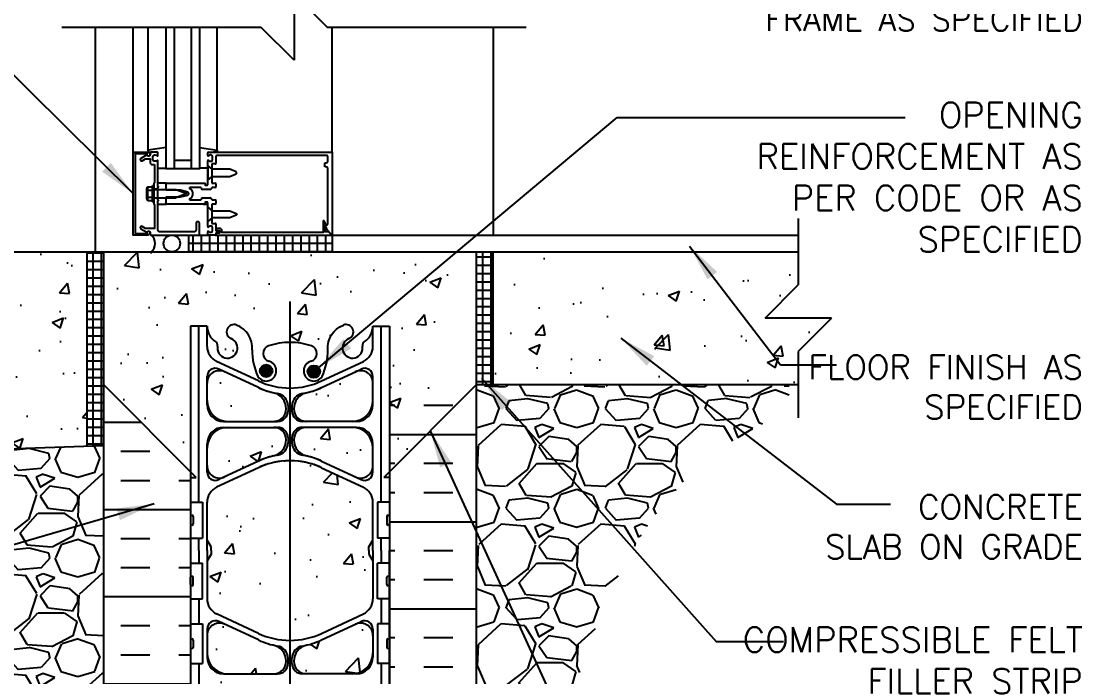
# Model space of a CAD drawing. Header units: inches. Extents: x -6.4 to 42.3, y 56.6 to 149.3.
# Drawn here: x 10.31 to 42.29, y 98.44 to 118.19 of the extents above; entities that cross this region are included whole.
import ezdxf

# ---------------------------------------------------------------- set-up
doc = ezdxf.new("R2010")
doc.units = ezdxf.units.IN
doc.header["$LTSCALE"] = 0.5
doc.header["$MEASUREMENT"] = 0
for name, color, linetype in [('HATCH', 12, 'Continuous'), ('line25', 2, 'Continuous'), ('LINE3', 3, 'Continuous'), ('LINE50', 5, 'Continuous'), ('LINE9', 9, 'Continuous'), ('TEXT', 4, 'Continuous')]:
    doc.layers.add(name, color=color, linetype=linetype)
doc.styles.add('DIM', font='romans.shx', dxfattribs={"width": 0.7})
doc.styles.add('ROMANS', font='romans.shx', dxfattribs={"height": 0.75})
doc.styles.get("Standard").update_dxf_attribs({"font": 'romans.shx', "height": 0.75})
doc.dimstyles.new('ext_12', dxfattribs={"dimscale": 12, "dimtxt": 0.09375, "dimasz": 0.09375, "dimexe": 0.09375, "dimexo": 0.0625, "dimgap": 0.0625, "dimtad": 1, "dimdec": 1, "dimzin": 2, "dimdsep": 46, "dimlunit": 4, "dimtxsty": 'DIM', "dimcen": 0.09, "dimdle": 0.09375, "dimclrt": 4, "dimadec": 0, "dimazin": 0, "dimtfac": 1, "dimtdec": 1, "dimtmove": 1, "dimatfit": 3, "dimfxl": 1, "dimfrac": 2, "dimtolj": 1, "dimtzin": 0, "dimarcsym": 0})

msp = doc.modelspace()

# ---------------------------------------------------------------- hatches: boundary and pattern name
at = {"layer": 'HATCH'}
h = msp.add_hatch(dxfattribs=at)
h.set_pattern_fill('NET', color=256, scale=2, style=0)
h.paths.add_polyline_path([(16.1644024, 111.7434075), (15.9544024, 111.7434075), (15.6844024, 111.7434075), (15.3557821, 111.7434075), (15.3557821, 111.2434075), (19.6844024, 111.2434075), (19.6844024, 111.7434075)])
h = msp.add_hatch(dxfattribs=at)
h.set_pattern_fill('AR-CONC', color=256, scale=0.5)
h.paths.add_polyline_path([(21.4161015, 87.0247715, 0.0824145898), (21.2727645, 87.1038779, -0.3178372452), (21.1060978, 87.3395802), (21.1060978, 87.4070802, -0.4142135624), (21.1685978, 87.4695802), (21.2160978, 87.4695802), (21.2160978, 87.5395802), (21.1110978, 87.5395802, -0.1889729321), (20.9552288, 87.6344247, 0.1963228336), (20.5060978, 87.9806844), (19.1842423, 88.27118, 0.0577946906), (18.4161015, 88.3602665, 0.0577946906), (17.6479607, 88.27118), (16.3261051, 87.9806844, 0.1963228336), (15.8769742, 87.6344247, -0.1889729321), (15.7211051, 87.5395802), (15.6161051, 87.5395802), (15.6161051, 87.4695802), (15.6636051, 87.4695802, -0.4142135624), (15.7261051, 87.4070802), (15.7261051, 87.3395802, -0.3178372452), (15.5594384, 87.1038779, 0.0824145898), (15.4161015, 87.0247715), (15.4161015, 85.498284), (17.4161015, 85.4982726), (18.4161015, 84.4982726), (18.4161015, 86.4982726), (19.4161015, 85.4982726), (21.4161015, 85.4982883)])
h.paths.add_polyline_path([(21.4161015, 93.2434075), (21.4161015, 93.9721406), (21.3411015, 93.7421406, -0.6), (21.2411015, 93.7421406), (21.1921884, 93.8921406), (21.0661015, 93.8921406, -0.4142135624), (21.0161015, 93.9421406), (21.0161015, 93.9721406), (20.9161015, 93.9721406), (20.9161015, 95.4874551, 0.2589583705), (20.6569609, 95.9542535, -0.3113104134), (20.6004014, 96.0843974, 2.1272927511), (20.1878158, 95.8599067, -1), (20.0243872, 95.4513837, -0.3253062267), (19.5578124, 96.1935496, 0.1048804382), (19.3854166, 97.005361, 1.4229132431), (19.0519098, 96.5382762, -0.7355925422), (19.0646946, 96.0802297, -0.0827551475), (18.4161015, 95.9721406, -0.0827551475), (17.7675083, 96.0802297, -0.7355925422), (17.7802932, 96.5382762, 1.4229132431), (17.4467863, 97.005361, 0.1048804382), (17.2743905, 96.1935496, -0.3253062267), (16.8078158, 95.4513837, -1), (16.6443872, 95.8599067, 2.1272927511), (16.2318015, 96.0843974, -0.3113104134), (16.175242, 95.9542535, 0.2589583705), (15.9161015, 95.4874551), (15.9161015, 93.9721406), (15.8161015, 93.9721406), (15.8161015, 93.9421406, -0.4142135624), (15.7661015, 93.8921406), (15.6400145, 93.8921406), (15.5911015, 93.7421406, -0.6), (15.4911015, 93.7421406), (15.4161015, 93.9721406), (15.4161015, 93.2434075), (15.4161015, 91.1543889, 0.0643975703), (15.5261051, 91.0884294), (15.6161051, 91.0884294), (15.6161051, 91.0467034, -0.2490694202), (15.7261051, 90.8395802), (15.7261051, 90.7720802, -0.4142135624), (15.6636051, 90.7095802), (15.6161051, 90.7095802), (15.6161051, 90.6395802), (15.7211051, 90.6395802, 0.1004604156), (16.1148036, 90.696743, -0.6014354321), (16.234307, 90.5918596, 2.1820948247), (16.6443872, 90.804769, -1), (16.8078158, 91.2132921, -0.2443795114), (17.2562236, 90.6925352, 0.0531565226), (17.4220631, 90.0784536, 0.2232530871), (17.6223909, 89.9135997), (17.6420092, 89.9092883, 0.9554715931), (17.7802932, 90.5027583, -0.7355925422), (17.7675083, 90.9608049, -0.0827551475), (18.4161015, 91.0688939, -0.0827551475), (19.0646946, 90.9608049, -0.7355925422), (19.0519098, 90.5027583, 0.9554715931), (19.1901937, 89.9092883), (19.2098121, 89.9135997, 0.2232530871), (19.4101399, 90.0784536, 0.0531565226), (19.5759793, 90.6925352, -0.2443795114), (20.0243872, 91.2132921, -1), (20.1878158, 90.804769, 2.1820948247), (20.5978959, 90.5918596, -0.6014354321), (20.7173994, 90.696743, 0.1004604156), (21.1110978, 90.6395802), (21.2160978, 90.6395802), (21.2160978, 90.7095802), (21.1685978, 90.7095802, -0.4142135624), (21.1060978, 90.7720802), (21.1060978, 90.8395802, -0.2490694202), (21.2160978, 91.0467034), (21.2160978, 91.0884294), (21.3060978, 91.0884294, 0.0643975703), (21.4161015, 91.1543889)])
h.paths.add_polyline_path([(18.3011006, 97.9779499, 0.4135815914), (17.9261015, 98.3521406), (16.5411015, 98.3521406, 0.4142135624), (15.9161015, 97.7271406), (15.9161015, 97.2004129, 0.5490706968), (16.4500553, 96.8607679), (17.4623785, 97.3345352, -0.0530942443), (17.9129196, 97.4896791, 0.3501185223)])
h.paths.add_polyline_path([(17.9129196, 99.3946021, -0.0530942443), (17.4623785, 99.549746), (16.4500553, 100.0235132, 0.5490706968), (15.9161015, 99.6838683), (15.9161015, 99.1571406, 0.4142135624), (16.5411015, 98.5321406), (17.9261015, 98.5321406, 0.4135815914), (18.3011006, 98.9063313, 0.3501185223)])
h.paths.add_polyline_path([(20.9161015, 99.1571406), (20.9161015, 99.6838683, 0.5490706968), (20.3821476, 100.0235132), (19.3698244, 99.549746, -0.0530942443), (18.9192833, 99.3946021, 0.3501185223), (18.5311023, 98.9063313, 0.4135815914), (18.9061015, 98.5321406), (20.2911015, 98.5321406, 0.4142135624)])
h.paths.add_polyline_path([(20.2911015, 98.3521406), (18.9061015, 98.3521406, 0.4135815914), (18.5311023, 97.9779499, 0.3501185223), (18.9192833, 97.4896791, -0.0530942443), (19.3698244, 97.3345352), (20.3821476, 96.8607679, 0.5490706968), (20.9161015, 97.2004129), (20.9161015, 97.7271406, 0.4142135624)])
h.paths.add_polyline_path([(20.9161015, 101.9310575), (20.7961015, 102.1310575), (20.7961015, 102.2434075), (20.7961015, 102.3557575), (20.9161015, 102.5557575), (20.9161015, 103.6966272, 0.2910966595), (20.6280399, 104.1494872), (19.3698244, 104.738332, 0.0933692721), (18.5629761, 104.9456635, 0.0163324644), (18.4161015, 104.9504624, 0.1098692817), (17.4623785, 104.738332), (16.204163, 104.1494872, 0.2910966595), (15.9161015, 103.6966272), (15.9161015, 102.5557575), (16.0361015, 102.3557575), (16.0361015, 102.2434075), (16.0361015, 102.1310575), (15.9161015, 101.9310575), (15.9161015, 100.7901877, 0.2910966595), (16.204163, 100.3373278), (17.4623785, 99.7484829, 0.1098692817), (18.4161015, 99.5363525, 0.1098692817), (19.3698244, 99.7484829), (20.6280399, 100.3373278, 0.2910966595), (20.9161015, 100.7901877)])
h.paths.add_polyline_path([(18.207655, 105.288492, 0.1570718047), (18.3011006, 105.5804837, 0.4135815914), (17.9261015, 105.9546743), (16.5411015, 105.9546743, 0.4142135624), (15.9161015, 105.3296743), (15.9161015, 104.8029466, 0.5490706968), (16.4500553, 104.4633017), (17.4623785, 104.9370689, -0.0530942443), (17.9129196, 105.0922128, 0.1829837551)])
h.paths.add_polyline_path([(17.9129196, 106.9971359, -0.0530942443), (17.4623785, 107.1522797), (16.4500553, 107.626047, 0.5490706968), (15.9161015, 107.2864021), (15.9161015, 106.7596743, 0.4142135624), (16.5411015, 106.1346743), (17.9261015, 106.1346743, 0.4135815913), (18.3011006, 106.508865, 0.3501185224)], flags=17)
h.paths.add_polyline_path([(20.9161015, 106.7596743), (20.9161015, 107.2864021, 0.5490706968), (20.3821476, 107.626047), (19.3698244, 107.1522797, -0.0530942443), (18.9192833, 106.9971359, 0.3501185224), (18.5311023, 106.508865, 0.4135815914), (18.9061015, 106.1346743), (20.2911015, 106.1346743, 0.4142135624)], flags=17)
h.paths.add_polyline_path([(20.9161015, 105.3296743, 0.4142135624), (20.2911015, 105.9546743), (18.9061015, 105.9546743, 0.4135815914), (18.5311023, 105.5804837, 0.3501185223), (18.9192833, 105.0922128, -0.0530942443), (19.3698244, 104.9370689), (20.3821476, 104.4633017, 0.5490706968), (20.9161015, 104.8029466)])
h.paths.add_polyline_path([(24.0411015, 111.2434075), (12.7911015, 111.2434075), (12.7911015, 107.2427981), (15.4161015, 104.6177981), (15.4161015, 108.9993599), (15.9161015, 108.9993599, 0.2589583705), (16.175242, 108.5325614, -0.3113104134), (16.2318015, 108.4024175, 2.1272927511), (16.6443872, 108.6269082, -1), (16.8078158, 109.0354312, -0.3253062267), (17.2743905, 108.2932653, 0.1048804382), (17.4467863, 107.4814539, 1.4229132431), (17.7802932, 107.9485387, -0.7355925422), (17.7675083, 108.4065853, -0.0827551475), (18.4161015, 108.5146743, -0.0827551475), (19.0646946, 108.4065853, -0.7355925422), (19.0519098, 107.9485387, 1.4229132431), (19.3854166, 107.4814539, 0.1048804382), (19.5578124, 108.2932653, -0.3253062267), (20.0243872, 109.0354312, -1), (20.1878158, 108.6269082, 2.1272927511), (20.6004014, 108.4024175, -0.3113104134), (20.6569609, 108.5325614, 0.2589583705), (20.9161015, 108.9993599), (21.4161015, 108.9993599), (21.4161015, 104.6171888), (24.0411015, 107.2427981)])
h.paths.add_polyline_path([(12.2911015, 111.2434075), (8.1036015, 111.2434075), (3.6454185, 111.0967368), (3.6454185, 109.3180606), (2.6454185, 108.3180606), (4.6454185, 108.3180606), (3.6454185, 107.3180606), (3.6454185, 105.0934906), (12.2911015, 105.3779266)])
h.paths.add_polyline_path([(33.738621, 110.2434075), (33.738621, 111.2434075), (24.5411015, 111.2434075), (24.5411015, 107.2428305), (33.738621, 107.2434253), (33.738621, 108.2434075), (34.738621, 109.2434075), (32.738621, 109.2434075)])
h = msp.add_hatch(dxfattribs=at)
h.set_pattern_fill('NET', color=256, scale=2, style=0)
h.set_pattern_definition([(0, (-108.7712, -46.54237), (0, 0.25), []), (90, (-108.7712, -46.54237), (-0.25, 2e-17), [])])
h.paths.add_polyline_path([(12.7911015, 107.948069), (12.2911015, 108.0820436), (12.2911015, 105.3779266), (12.7911015, 105.3943762)])
h.paths.add_polyline_path([(12.7911015, 110.1445083), (12.2911015, 110.2337757), (12.2911015, 108.0820436), (12.7911015, 107.948069)])
h.paths.add_polyline_path([(12.7911015, 111.2434075), (12.2911015, 111.2434075), (12.2911015, 110.2337757), (12.7911015, 110.1445083)])
h = msp.add_hatch(dxfattribs=at)
h.set_pattern_fill('NET', color=256, scale=2, style=0)
h.set_pattern_definition([(0, (-97.0212, -46.66024), (0, 0.25), []), (90, (-97.0212, -46.66024), (-0.25, 2e-17), [])])
h.paths.add_polyline_path([(24.5411015, 111.2434075), (24.0411015, 111.2434075), (24.0411015, 107.2427981), (24.0760089, 107.2434075), (24.5411015, 107.2434075)])
h = msp.add_hatch(dxfattribs=at)
h.set_pattern_fill('INSUL', color=256, scale=7, style=0)
h.set_pattern_definition([(0, (-2914.4409, -358.5193), (0, 2.625), []), (0, (-2914.4409, -357.6443), (0, 2.625), [0.875, -0.875]), (0, (-2914.4409, -356.7693), (0, 2.625), [0.875, -0.875])])
edge = h.paths.add_edge_path()
edge.add_line((15.4161015, 100.2431028), (15.4161015, 93.2434075))
edge.add_line((15.4161015, 100.2431028), (15.4161015, 103.6984075))
edge.add_line((15.4161015, 103.6984075), (15.4161015, 104.6177981))
edge.add_line((15.4161015, 104.6177981), (14.1886015, 105.8452981))
edge.add_line((14.1886015, 105.8452981), (12.7911015, 107.2427981))
edge.add_line((12.7911015, 107.2427981), (12.7911015, 93.2434075))
edge.add_line((12.7911015, 93.2434075), (13.2286015, 93.2434075))
edge.add_line((13.2286015, 93.2434075), (13.2286015, 93.7434075))
edge.add_line((13.2286015, 93.7434075), (14.7286015, 93.7434075))
edge.add_line((14.7286015, 93.7434075), (14.7286015, 93.2434075))
edge.add_line((14.7286015, 93.2434075), (15.1661015, 93.2434075))
h = msp.add_hatch(dxfattribs=at)
h.set_pattern_fill('INSUL', color=256, scale=7, style=0)
h.set_pattern_definition([(180, (2947.5777, -303.766), (0, 2.625), []), (180, (2947.5777, -302.891), (0, 2.625), [0.875, -0.875]), (180, (2947.5777, -302.016), (0, 2.625), [0.875, -0.875])])
h.paths.add_polyline_path([(24.0411015, 107.2434075), (21.4161015, 107.2427981), (21.4161015, 93.2434075), (22.1036015, 93.2434075), (22.1036015, 93.7434075), (23.6036015, 93.7434075), (23.6036015, 93.2434075), (24.0411015, 93.2434075)])
h = msp.add_hatch(dxfattribs=at)
h.set_pattern_fill('GRAVEL', color=256, scale=3, style=0)
h.set_pattern_definition([(228.0128, (26.2011, 88.49827), (-23.9999947, -27.000004), [0.40361, -39.95726]), (184.9697, (25.9311, 88.19827), (36.00000315, 2.9999739), [0.6926, -68.56777]), (132.5104, (25.2411, 88.13827), (29.9999722, -33.000026), [0.48836, -48.3481]), (267.2737, (24.0711, 87.38827), (2.99998805, 60.0000009), [0.63071, -62.44067]), (292.8337, (24.0411, 86.75827), (-15.0000297, 35.9999892), [0.61847, -61.22812]), (357.2737, (24.2811, 86.18827), (-60.0000009, 2.99998805), [0.63071, -62.44067]), (37.6942, (24.9111, 86.15827), (-39.00002204, -29.9999712), [0.83409, -82.57455]), (72.2553, (25.5711, 86.66827), (21.0000323, 65.9999887), [0.78746, -77.95896]), (121.4296, (25.8111, 87.41827), (-24.0000247, 38.9999851), [0.63285, -62.65222]), (175.2364, (25.4811, 87.95827), (33.0000028, -2.9999746), [0.7225, -35.40229]), (222.3974, (24.7611, 88.01827), (-36.00002205, -32.99997625), [0.934344, -92.500125]), (138.8141, (27.0411, 87.35827), (-21.000009, 17.999992), [0.3189, -31.57153]), (171.4692, (26.8011, 87.56827), (38.9999949, -6.0000237), [0.60671, -60.06453]), (225, (26.201, 87.6583), (-3e-16, -3), [0.42426, -3.81838]), (203.1986, (25.9911, 88.01827), (14.999999, 6.000004), [0.22847, -22.61885]), (291.8014, (25.7811, 87.9283), (-3, 9.000001), [0.3231, -15.83239]), (30.9638, (25.9011, 87.62827), (8.999994, 6.000007), [0.52479, -16.96807]), (161.565, (26.3511, 87.8983), (6, -2.999995), [0.37947, -9.10736]), (16.3895, (24.0411, 87.92827), (30.0000066, 8.9999781), [0.5316, -52.62853]), (70.3462, (24.5511, 88.07827), (-11.9999857, -33.0000064), [0.44598, -44.15222]), (293.1986, (26.3511, 88.49827), (-6.000004, 14.999999), [0.45694, -22.39037]), (343.6105, (26.5311, 88.07827), (-30.0000066, 8.9999781), [0.5316, -52.62853]), (339.444, (24.0411, 86.06827), (-15.0000055, 5.999988), [0.51264, -25.11937]), (294.7751, (24.5211, 85.88827), (-14.9999766, 33.0000103), [0.42953, -42.52393]), (66.8014, (26.3811, 85.49827), (6.000004, 14.999999), [0.45694, -22.39037]), (17.354, (26.5611, 85.91827), (-39.000006, -11.9999835), [0.50289, -49.78627]), (69.444, (24.9111, 85.49827), (-5.999988, -15.0000055), [0.25632, -25.3757]), (101.31, (26.2011, 85.4983), (-2.999993, 12.000002), [0.15297, -15.14409]), (165.9638, (26.1711, 85.6483), (9.000002, -2.999994), [0.61847, -11.75085]), (186.009, (25.5711, 85.79827), (29.9999993, 2.999998), [0.57315, -56.74177]), (303.69, (25.9011, 87.3583), (-3.000004, 6), [0.43267, -10.384]), (353.1572, (26.1411, 86.99827), (50.9999981, -6.000024), [0.75538, -74.78269]), (60.9454, (26.8911, 86.90827), (-12, -21.000001), [0.30887, -30.57802]), (90, (27.041, 87.1783), (-3, 3), [0.18, -2.82]), (120.2564, (25.5111, 85.88827), (11.9999847, -21.0000074), [0.41677, -41.26056]), (48.0128, (25.3011, 86.24827), (23.9999947, 27.000004), [0.80722, -39.55366]), (0, (25.841, 86.8483), (3, 3), [0.78, -2.22]), (325.3048, (26.6211, 86.84827), (-29.9999828, 21.0000258), [0.47434, -46.95982]), (254.0546, (27.0111, 86.57827), (-3, -12), [0.4368, -21.40352]), (207.646, (26.8911, 86.15827), (-56.9999874, -30.00002314), [0.711195, -70.40842]), (175.4261, (26.2611, 85.82827), (-39.0000017, 2.9999844), [0.7524, -74.48722])])
edge = h.paths.add_edge_path()
edge.add_line((24.0411015, 107.2427981), (24.0411015, 93.2434075))
edge.add_line((24.0411015, 93.2434075), (24.0411015, 85.4982726))
edge.add_line((24.0411015, 85.4982726), (24.7151835, 85.4982726))
edge.add_spline(control_points=[(24.7151835, 85.4982726), (24.8234498, 86.1436092), (25.5846742, 90.748652), (26.1933697, 97.6716903), (29.7793552, 104.5703418), (32.667797, 106.0707734), (33.4627027, 106.4836956)], knot_values=[0, 0, 0, 0, 1.9620139328, 13.9997916935, 21.004381024, 23.6639904352, 23.6639904352, 23.6639904352, 23.6639904352], degree=3, periodic=0)
edge.add_line((33.4627027, 106.4836956), (33.4627027, 107.2434075))
edge.add_line((33.4627027, 107.2434075), (24.0411015, 107.2427981))
h = msp.add_hatch(dxfattribs=at)
h.set_pattern_fill('GRAVEL', color=256, scale=3, style=0)
h.set_pattern_definition([(228.01279, (2.16, 3), (-24, -27), [0.40361, -39.957264]), (184.96974, (1.89, 2.7), (36, 3), [0.692604, -68.567774]), (132.51045, (1.2, 2.64), (30, -33), [0.488364, -48.3481]), (267.27369, (0.03, 1.89), (3, 60), [0.630714, -62.440674]), (292.83365, (0, 1.26), (-15, 36), [0.618465, -61.22812]), (357.27369, (0.24, 0.69), (-60, 3), [0.630714, -62.440674]), (37.69424, (0.87, 0.66), (-39, -30), [0.834087, -82.574546]), (72.25533, (1.53, 1.17), (21, 66), [0.787464, -77.958964]), (121.42957, (1.77, 1.92), (-24, 39), [0.63285, -62.65222]), (175.23636, (1.44, 2.46), (33, -3), [0.722496, -35.40229]), (222.39744, (0.72, 2.52), (-36, -33), [0.934344, -92.500125]), (138.81407, (3, 1.86), (-21, 18), [0.3189, -31.571534]), (171.46923, (2.76, 2.07), (39, -6), [0.60671, -60.064534]), (225, (2.16, 2.16), (-3e-16, -3), [0.42426, -3.81838]), (203.1986, (1.95, 2.52), (15, 6), [0.228474, -22.618845]), (291.8014, (1.74, 2.43), (-3, 9), [0.32311, -15.832385]), (30.96376, (1.86, 2.13), (9, 6), [0.52479, -16.96807]), (161.565, (2.31, 2.4), (6, -3), [0.37947, -9.10736]), (16.38954, (0, 2.43), (30, 9), [0.5316, -52.628535]), (70.34618, (0.51, 2.58), (-12, -33), [0.44598, -44.152223]), (293.1986, (2.31, 3), (-6, 15), [0.456945, -22.390374]), (343.61046, (2.49, 2.58), (-30, 9), [0.5316, -52.628535]), (339.44395, (0, 0.57), (-15, 6), [0.51264, -25.11937]), (294.77514, (0.48, 0.39), (-15, 33), [0.429534, -42.52393]), (66.8014, (2.34, 0), (6, 15), [0.456945, -22.390374]), (17.35402, (2.52, 0.42), (-39, -12), [0.502893, -49.78627]), (69.44395, (0.87, 0), (-6, -15), [0.25632, -25.37569]), (101.30993, (2.16, 0), (-3, 12), [0.15297, -15.14409]), (165.96376, (2.13, 0.15), (9, -3), [0.618465, -11.75085]), (186.009, (1.53, 0.3), (30, 3), [0.57315, -56.74177]), (303.6901, (1.86, 1.86), (-3, 6), [0.432666, -10.38399]), (353.15723, (2.1, 1.5), (51, -6), [0.75538, -74.78269]), (60.9454, (2.85, 1.41), (-12, -21), [0.30887, -30.57802]), (90, (3, 1.68), (-3, 3), [0.18, -2.82]), (120.25644, (1.47, 0.39), (12, -21), [0.41677, -41.26056]), (48.01279, (1.26, 0.75), (24, 27), [0.807216, -39.553656]), (0, (1.8, 1.35), (3, 3), [0.78, -2.22]), (325.30485, (2.58, 1.35), (30, -21), [0.47434, -46.95982]), (254.0546, (2.97, 1.08), (-3, -12), [0.436806, -21.403524]), (207.64598, (2.85, 0.66), (-57, -30), [0.711195, -70.40842]), (175.42608, (2.22, 0.33), (-39, 3), [0.752397, -74.48722])])
edge = h.paths.add_edge_path()
edge.add_spline(control_points=[(3.6454185, 103.9005858), (4.1867066, 103.6752219), (5.8536275, 102.9812037), (8.09594, 99.3155908), (9.9843887, 93.4156191), (11.7364425, 88.3544589), (11.6323492, 85.4982726)], knot_values=[0, 0, 0, 0, 1.7337546567, 5.3391744609, 12.1489977893, 20.7559629577, 20.7559629577, 20.7559629577, 20.7559629577], degree=3, periodic=0)
edge.add_line((11.6323492, 85.4982726), (12.7911015, 85.4982726))
edge.add_line((12.7911015, 85.4982726), (12.7911015, 97.1184075))
edge.add_line((12.7911015, 97.1184075), (12.7911015, 101.7434075))
edge.add_line((12.7911015, 101.7434075), (12.7911015, 105.3943762))
edge.add_line((12.7911015, 105.3943762), (10.2911015, 105.3121283))
edge.add_line((10.2911015, 105.3121283), (3.6454185, 105.0934906))
edge.add_line((3.6454185, 105.0934906), (3.6454185, 103.9005858))
at = {"layer": 'LINE3'}
for points in [[(17.8851302, 107.6549542, 1), (17.5101302, 107.6549542, 1)], [(17.5101302, 107.6549542, 1), (17.8851302, 107.6549542, 1)], [(19.3220728, 107.6316105, 1), (18.9470728, 107.6316105, 1)], [(18.9470728, 107.6316105, 1), (19.3220728, 107.6316105, 1)]]:
    msp.add_hatch(color=256, dxfattribs=at).paths.add_polyline_path(points)

# ---------------------------------------------------------------- linework, layer by layer
at = {"layer": 'HATCH'}
for p, q in [((13.6844024, 114.2434075), (13.6844024, 118.0103676)), ((14.1446475, 114.2864278), (14.1446475, 118.0103676)), ((14.9344024, 113.7434075), (14.9344024, 118.0103676)), ((15.4344024, 118.0103676), (15.4344024, 113.7434075)), ((16.2241573, 114.2864278), (16.2241573, 118.0103676)), ((19.6844024, 114.2434075), (19.6844024, 118.0103676)), ((14.6846475, 114.3803285), (14.1446475, 114.3037931)), ((14.1446475, 114.3037931), (14.1446475, 114.2437931)), ((14.1446475, 114.2437931), (14.2602783, 114.2437931)), ((15.6841573, 114.3803285), (16.2241573, 114.3037931)), ((16.2241573, 114.3037931), (16.2241573, 114.2437931)), ((15.4344024, 113.9934075), (14.9344024, 113.9934075)), ((14.4346475, 113.7637931), (14.6846475, 113.7637931)), ((15.9341573, 113.7637931), (15.6841573, 113.7637931)), ((16.1644024, 111.7434075), (15.9544024, 111.7434075))]:
    msp.add_line(p, q, dxfattribs=at)
msp.add_circle((14.8534024, 111.4934075), 0.25, dxfattribs=at)
msp.add_arc((14.0409024, 111.4934075), 0.3125, 306.86989765, 53.13010235, dxfattribs=at)
at = {"layer": 'line25'}
for p, q in [((12.2911015, 111.2434075), (12.2911015, 105.3779266)), ((24.0411015, 107.2427981), (24.0411015, 111.2434075)), ((24.5411015, 107.2434075), (24.5411015, 111.2434075)), ((15.5861015, 104.4477981), (12.7911015, 107.2427981)), ((15.4161015, 107.2427981), (15.4161015, 93.2434075)), ((24.0411015, 107.2427981), (21.2467501, 104.4477981)), ((21.4161015, 107.2427981), (21.4161015, 93.2434075)), ((15.4161015, 104.4484075), (15.5854922, 104.4484075)), ((21.4161014, 104.4484075), (21.2473593, 104.4484075)), ((15.4161015, 103.6984075), (15.7810541, 103.6984075)), ((15.7810541, 103.6984075), (15.7810541, 102.6184075)), ((21.4161014, 103.6984075), (21.0511488, 103.6984075)), ((21.0511488, 103.6984075), (21.0511488, 102.6184075)), ((15.4161015, 102.6184075), (15.7810541, 102.6184075)), ((21.4161014, 102.6184075), (21.0511488, 102.6184075)), ((15.4161015, 101.8684075), (15.7810541, 101.8684075)), ((15.7810541, 100.7884075), (15.7810541, 101.8684075)), ((21.4161014, 101.8684075), (21.0511488, 101.8684075)), ((21.0511488, 100.7884075), (21.0511488, 101.8684075)), ((15.4161015, 100.7884075), (15.7810541, 100.7884075)), ((21.4161014, 100.7884075), (21.0511488, 100.7884075)), ((15.4161015, 100.0384075), (15.7810541, 100.0384075)), ((15.7810541, 100.0384075), (15.7810541, 98.8384075)), ((21.4161014, 100.0384075), (21.0511488, 100.0384075)), ((21.0511488, 100.0384075), (21.0511488, 98.8384075)), ((15.4161015, 98.8384075), (15.7810541, 98.8384075)), ((21.4161014, 98.8384075), (21.0511488, 98.8384075))]:
    msp.add_line(p, q, dxfattribs=at)
at = {"layer": 'LINE3'}
msp.add_line((18.415911, 109.743404), (18.4161015, 86.4982726), dxfattribs=at)
for centre in [(17.6976302, 107.6549542), (17.6976302, 107.6549542), (19.1345728, 107.6316105), (19.1345728, 107.6316105)]:
    msp.add_circle(centre, 0.1875, dxfattribs=at)
at = {"layer": 'LINE50'}
for p, q in [((8.1036015, 111.2434075), (24.0411015, 111.2434075)), ((12.7911015, 111.2434075), (12.7911015, 93.2434075)), ((24.0411015, 111.2434075), (33.738621, 111.2434075)), ((24.0411015, 107.2427981), (33.738621, 107.2434253)), ((24.0411015, 93.2434075), (24.0411015, 107.2434075)), ((12.7911015, 105.3943762), (3.6454185, 105.0934906))]:
    msp.add_line(p, q, dxfattribs=at)
at = {"layer": 'LINE9'}
for p, q in [((18.5411015, 119.0103676), (18.5411015, 117.0103676)), ((18.5411015, 119.0103676), (19.5411015, 118.0103676)), ((11.5411015, 118.0103676), (17.5411015, 118.0103676)), ((12.5411015, 118.0103676), (12.5411015, 111.2434075)), ((18.5411015, 117.0103676), (17.5411015, 118.0103676)), ((19.5411015, 118.0103676), (25.5411015, 118.0103676)), ((24.5411015, 118.0103676), (24.5411015, 111.7434075)), ((15.9344024, 114.1414075), (15.9344024, 114.2234075)), ((15.9544024, 114.2434075), (19.6844024, 114.2434075)), ((16.0344024, 114.1574075), (16.023894, 114.1574075)), ((16.2241573, 114.2437931), (16.1085264, 114.2437931)), ((19.6844024, 114.2434075), (19.6844024, 111.7744785)), ((15.9344024, 113.6334075), (15.9344024, 113.9854075)), ((16.0664024, 113.7264075), (15.9344024, 113.8374075)), ((15.9344024, 113.8374075), (15.9344024, 113.3994075)), ((16.023894, 113.9694075), (16.0344024, 113.9694075)), ((16.1644024, 113.8884075), (16.0594024, 113.8884075)), ((16.0594024, 113.8884075), (16.0594024, 113.3064075)), ((16.0844024, 114.0194075), (16.0844024, 114.1074075)), ((16.1844024, 114.1134075), (16.1844024, 113.9084075)), ((19.5294024, 114.1434075), (16.2144024, 114.1434075)), ((19.4644024, 113.7984075), (19.4644024, 113.9234075)), ((19.4644024, 113.9234075), (19.4994024, 113.9234075)), ((19.5594024, 113.9834075), (19.5594024, 114.1134075)), ((15.9494024, 113.6184075), (15.9344024, 113.6334075)), ((15.9344024, 113.6034075), (15.9494024, 113.6184075)), ((15.9344024, 113.2564075), (15.9344024, 113.6034075)), ((16.5970611, 113.7264075), (16.0664024, 113.7264075)), ((16.7908829, 113.6461238), (16.5970611, 113.7264075)), ((16.5970611, 113.5104075), (16.7908829, 113.5906911)), ((19.4994024, 113.7984075), (19.4644024, 113.7984075)), ((19.5594024, 112.0854075), (19.5594024, 113.7384075)), ((14.2694024, 112.7434075), (14.2694024, 113.2434075)), ((14.2694024, 113.2434075), (14.3094024, 113.2434075)), ((14.3094024, 112.7434075), (14.3094024, 113.2434075)), ((14.6844024, 113.3064075), (14.4344024, 113.3064075)), ((14.4344024, 113.2439075), (14.4344024, 113.3064075)), ((14.6694024, 113.2514075), (14.6844024, 113.2664075)), ((14.6844024, 113.2364075), (14.6694024, 113.2514075)), ((14.6844024, 113.2664075), (14.6844024, 113.3064075)), ((14.6844024, 113.3064075), (15.8484024, 113.3064075)), ((14.6844024, 113.2439075), (14.6844024, 113.3064075)), ((14.6844024, 113.1634075), (14.6844024, 113.2364075)), ((15.8584024, 113.2964075), (15.8584024, 113.2564075)), ((15.8684024, 113.2464075), (15.9244024, 113.2464075)), ((15.9344024, 113.3994075), (16.0664024, 113.5104075)), ((16.0594024, 113.3064075), (16.1544024, 113.3064075)), ((16.0664024, 113.5104075), (16.5970611, 113.5104075)), ((16.1844024, 113.2764075), (16.1844024, 113.2114075)), ((14.0947974, 112.8412275), (14.0947974, 113.1456025)), ((14.1070924, 113.1800075), (14.1257974, 113.1800075)), ((14.1257974, 112.8068175), (14.1257974, 113.1800075)), ((14.1297224, 113.1963275), (14.2694024, 113.1963275)), ((14.1297224, 113.0948725), (14.2694024, 113.0948725)), ((14.1297224, 112.8919525), (14.2694024, 112.8919525)), ((14.4344024, 113.1264075), (14.3094024, 113.1264075)), ((14.3094024, 113.1187975), (14.9744024, 113.1187975)), ((14.6694024, 113.1484075), (14.6844024, 113.1634075)), ((14.6844024, 113.1334075), (14.6694024, 113.1484075)), ((14.6844024, 113.0934075), (14.6844024, 113.1334075)), ((15.1144024, 113.0934075), (14.6844024, 113.0934075)), ((14.6844024, 112.8534075), (14.6844024, 112.8934075)), ((14.6844024, 112.8934075), (15.1144024, 112.8934075)), ((14.9744024, 113.1187975), (15.3094024, 112.9934075)), ((15.3094024, 112.9934075), (14.9744024, 112.8680275)), ((15.3325146, 113.0349645), (15.1144024, 113.0934075)), ((15.1144024, 112.8934075), (15.3325146, 112.9518504)), ((15.7334024, 113.1814075), (15.4057825, 113.1814075)), ((15.9994024, 113.1214075), (15.7934024, 113.1214075)), ((16.1544024, 113.1814075), (16.0594024, 113.1814075)), ((14.1070924, 112.8068175), (14.1257974, 112.8068175)), ((14.1297224, 112.7904975), (14.2694024, 112.7904975)), ((14.2694024, 112.7434075), (14.3094024, 112.7434075)), ((14.3094024, 112.8680275), (14.9744024, 112.8680275)), ((14.4344024, 112.8604075), (14.3094024, 112.8604075)), ((14.4344024, 112.6804075), (14.4344024, 112.7429075)), ((14.4344024, 112.6804075), (14.6844024, 112.6804075)), ((14.6694024, 112.8384075), (14.6844024, 112.8534075)), ((14.6844024, 112.8234075), (14.6694024, 112.8384075)), ((14.6694024, 112.7354075), (14.6844024, 112.7504075)), ((14.6844024, 112.7204075), (14.6694024, 112.7354075)), ((14.6844024, 112.7504075), (14.6844024, 112.8234075)), ((14.6844024, 112.6804075), (14.6844024, 112.7429075)), ((14.6844024, 112.6804075), (14.6844024, 112.7204075)), ((15.8484024, 112.6804075), (14.6844024, 112.6804075)), ((15.4057825, 112.8054075), (15.7334024, 112.8054075)), ((15.7934024, 112.8654075), (15.9994024, 112.8654075)), ((15.8094024, 112.6804075), (15.9344024, 112.6804075)), ((15.8584024, 112.7304075), (15.8584024, 112.6904075)), ((15.9244024, 112.7404075), (15.8684024, 112.7404075)), ((15.9344024, 112.3834075), (15.9344024, 112.7304075)), ((16.0594024, 112.8054075), (16.1544024, 112.8054075)), ((16.1544024, 112.6804075), (16.0594024, 112.6804075)), ((16.0594024, 112.6804075), (16.0594024, 112.0984075)), ((16.1844024, 112.7754075), (16.1844024, 112.7104075)), ((15.9344024, 112.0014075), (15.9344024, 112.3534075)), ((33.738621, 112.2434075), (33.738621, 110.2434075)), ((16.0344024, 112.0174075), (16.023894, 112.0174075)), ((16.0594024, 112.0984075), (16.1644024, 112.0984075)), ((16.0844024, 111.8794075), (16.0844024, 111.9674075)), ((16.1844024, 112.0784075), (16.1844024, 111.8734075)), ((19.5335239, 111.9012149), (19.4774024, 112.0554075)), ((19.4774024, 112.0554075), (19.5294024, 112.0554075)), ((15.3557821, 111.7434075), (15.3557821, 111.2434075)), ((15.6844024, 111.7434075), (15.9544024, 111.7434075)), ((15.9344024, 111.7634075), (15.9344024, 111.8454075)), ((16.023894, 111.8294075), (16.0344024, 111.8294075)), ((16.1644024, 111.7434075), (19.6844024, 111.7434075)), ((16.1844024, 111.8734075), (16.2654024, 111.8734075)), ((16.2654024, 111.8134075), (16.1844024, 111.8134075)), ((16.1844024, 111.8134075), (16.1844024, 111.7634075)), ((17.3909259, 111.7434075), (33.738621, 111.7434075)), ((19.6673313, 111.7674075), (19.5335239, 111.9012149)), ((19.6844024, 111.7434075), (19.6844024, 111.7624075)), ((19.6844024, 111.7434075), (19.6844024, 111.7624075)), ((19.6844024, 111.7434075), (19.6844024, 111.2434075)), ((32.738621, 109.2434075), (33.738621, 110.2434075)), ((34.738621, 109.2434075), (32.738621, 109.2434075)), ((34.738621, 109.2434075), (33.738621, 108.2434075)), ((15.9161015, 108.9993599), (15.4161015, 108.9993599)), ((15.9161015, 108.3927214), (15.9161015, 108.9993599)), ((20.9161015, 108.3927214), (20.9161015, 108.9993599)), ((20.9161015, 108.9993599), (21.4161015, 108.9993599)), ((33.738621, 108.2434075), (33.738621, 106.2434075)), ((17.4623785, 107.3510167), (16.204163, 107.9398615)), ((17.4623785, 107.3510167), (16.204163, 107.9398615)), ((19.3698244, 107.3510167), (20.6280399, 107.9398615)), ((19.3698244, 107.3510167), (20.6280399, 107.9398615)), ((15.9161015, 106.6346743), (15.9161015, 107.4829138)), ((17.4623785, 107.1522797), (16.2720707, 107.7093438)), ((17.4623785, 107.1522797), (16.2720707, 107.7093438)), ((19.3698244, 107.1522797), (20.5601322, 107.7093438)), ((19.3698244, 107.1522797), (20.5601322, 107.7093438)), ((20.9161015, 106.6346743), (20.9161015, 107.4829138)), ((18.3011015, 106.5096743), (18.3011015, 106.5097995)), ((18.3561015, 106.6014431), (18.3561015, 106.4471743)), ((18.4761015, 106.6014431), (18.4761015, 106.4471743)), ((18.5311015, 106.5096743), (18.5311015, 106.5097995)), ((16.4161015, 106.1346743), (18.0436015, 106.1346743)), ((16.4161015, 106.1346743), (17.9261015, 106.1346743)), ((16.4161015, 105.9546743), (18.0436015, 105.9546743)), ((16.4161015, 105.9546743), (17.9261015, 105.9546743)), ((20.4161015, 106.1346743), (18.7886015, 106.1346743)), ((20.4161015, 105.9546743), (18.7886015, 105.9546743)), ((20.4161015, 106.1346743), (18.9061015, 106.1346743)), ((20.4161015, 105.9546743), (18.9061015, 105.9546743)), ((18.3561015, 105.6421743), (18.3561015, 105.4879056)), ((18.4761015, 105.6421743), (18.4761015, 105.4879056)), ((15.9161015, 104.6064348), (15.9161015, 105.4546743)), ((20.9161015, 104.6064348), (20.9161015, 105.4546743)), ((17.4623785, 104.9370689), (16.2720707, 104.3800049)), ((17.4623785, 104.9370689), (16.2720707, 104.3800049)), ((19.3698244, 104.9370689), (20.5601322, 104.3800049)), ((19.3698244, 104.9370689), (20.5601322, 104.3800049)), ((17.4623785, 104.738332), (16.204163, 104.1494872)), ((17.4623785, 104.738332), (16.204163, 104.1494872)), ((19.3698244, 104.738332), (20.6280399, 104.1494872)), ((19.3698244, 104.738332), (20.6280399, 104.1494872)), ((15.9161015, 102.2434075), (15.9161015, 103.6966272)), ((20.9161015, 102.2434075), (20.9161015, 103.6966272)), ((15.4561051, 103.3084075), (15.4561051, 103.3084075)), ((21.3760978, 103.3084075), (21.3760978, 103.3084075)), ((15.4161015, 103.2134075), (15.4161051, 103.2134075)), ((15.4161015, 103.1034075), (15.4161051, 103.1034075)), ((15.4161051, 103.2684075), (15.4161051, 103.0484075)), ((15.4561051, 103.0084075), (15.4561051, 103.0084075)), ((15.4961051, 103.2684075), (15.4961051, 103.0484075)), ((21.3360978, 103.2684075), (21.3360978, 103.0484075)), ((21.3760978, 103.0084075), (21.3760978, 103.0084075)), ((21.4160978, 103.2684075), (21.4160978, 103.0484075)), ((21.4161014, 103.2134075), (21.4160978, 103.2134075)), ((21.4161014, 103.1034075), (21.4160978, 103.1034075)), ((16.0361015, 102.3557575), (15.9161015, 102.5557575)), ((16.0361015, 102.2434075), (16.0361015, 102.3557575)), ((20.7961015, 102.3557575), (20.9161015, 102.5557575)), ((20.7961015, 102.2434075), (20.7961015, 102.3557575)), ((15.9161015, 102.2434075), (15.9161015, 100.7901877)), ((16.0361015, 102.1310575), (15.9161015, 101.9310575)), ((16.0361015, 102.2434075), (16.0361015, 102.1310575)), ((20.7961015, 102.2434075), (20.7961015, 102.1310575)), ((20.7961015, 102.1310575), (20.9161015, 101.9310575)), ((20.9161015, 102.2434075), (20.9161015, 100.7901877)), ((15.4161015, 101.3834075), (15.4161051, 101.3834075)), ((15.4161051, 101.2184075), (15.4161051, 101.4384075)), ((15.4561051, 101.4784075), (15.4561051, 101.4784075)), ((15.4961051, 101.2184075), (15.4961051, 101.4384075)), ((21.3360978, 101.2184075), (21.3360978, 101.4384075)), ((21.3760978, 101.4784075), (21.3760978, 101.4784075)), ((21.4160978, 101.2184075), (21.4160978, 101.4384075)), ((21.4161014, 101.3834075), (21.4160978, 101.3834075)), ((15.4161015, 101.2734075), (15.4161051, 101.2734075)), ((15.4561051, 101.1784075), (15.4561051, 101.1784075)), ((21.3760978, 101.1784075), (21.3760978, 101.1784075)), ((21.4161014, 101.2734075), (21.4160978, 101.2734075)), ((17.4623785, 99.7484829), (16.204163, 100.3373278)), ((17.4623785, 99.549746), (16.2720707, 100.10681)), ((19.3698244, 99.7484829), (20.6280399, 100.3373278)), ((19.3698244, 99.549746), (20.5601322, 100.10681)), ((15.9161015, 99.8803801), (15.9161015, 99.0321406)), ((20.9161015, 99.8803801), (20.9161015, 99.0321406)), ((15.4161015, 99.4934075), (15.4161051, 99.4934075)), ((15.4161051, 99.5484075), (15.4161051, 99.3284075)), ((15.4561051, 99.5884075), (15.4561051, 99.5884075)), ((15.4961051, 99.5484075), (15.4961051, 99.3284075)), ((21.3360978, 99.5484075), (21.3360978, 99.3284075)), ((21.3760978, 99.5884075), (21.3760978, 99.5884075)), ((21.4160978, 99.5484075), (21.4160978, 99.3284075)), ((21.4161014, 99.4934075), (21.4160978, 99.4934075)), ((15.4161015, 99.3834075), (15.4161051, 99.3834075)), ((15.4561051, 99.2884075), (15.4561051, 99.2884075)), ((21.3760978, 99.2884075), (21.3760978, 99.2884075)), ((21.4161014, 99.3834075), (21.4160978, 99.3834075)), ((18.3561015, 98.8446406), (18.3561015, 98.9989093)), ((18.4761015, 98.8446406), (18.4761015, 98.9989093)), ((16.4161015, 98.5321406), (18.0436015, 98.5321406)), ((20.4161015, 98.5321406), (18.7886015, 98.5321406))]:
    msp.add_line(p, q, dxfattribs=at)
for points in [[(15.6844024, 118.0103676), (15.6844024, 113.7434075), (14.6844024, 113.7434075), (14.6844024, 118.0103676)], [(15.4161015, 108.9993599), (15.4161015, 93.9721406)], [(15.6661015, 104.4484075), (15.6661015, 108.9993599)], [(21.1661015, 104.4484075), (21.1661015, 108.9993599)], [(21.4161015, 108.9993599), (21.4161015, 102.2434075)], [(15.6661015, 103.6984075), (15.6661015, 104.4484075)], [(21.1661015, 103.6984075), (21.1661015, 104.4484075)], [(15.6661015, 102.2434075), (15.6661015, 102.6184075)], [(21.1661015, 102.2434075), (21.1661015, 102.6184075)], [(15.6661015, 102.2434075), (15.6661015, 101.8684075)], [(21.1661015, 102.2434075), (21.1661015, 101.8684075)], [(21.4161015, 95.3721406), (21.4161015, 102.2434075)], [(15.6661015, 100.7884075), (15.6661015, 100.0384075)], [(21.1661015, 100.7884075), (21.1661015, 100.0384075)], [(15.6661015, 98.8384075), (15.6661015, 98.0884075)], [(21.1661015, 98.8384075), (21.1661015, 98.0884075)]]:
    msp.add_lwpolyline(points, dxfattribs=at)
for points in [[(13.7444024, 111.7934075), (14.1084024, 111.7934075), (14.1084024, 111.8234075, -1), (14.1884024, 111.8234075), (14.1884024, 111.8034075, -0.4142135624), (14.1284024, 111.7434075), (13.6844024, 111.7434075), (13.6844024, 114.2434075), (14.1284024, 114.2434075, -0.4142135624), (14.1884024, 114.1834075), (14.1884024, 114.1634075, -1), (14.1084024, 114.1634075), (14.1084024, 114.1934075), (13.7444024, 114.1934075)], [(14.3344024, 113.8694075), (14.3344024, 113.3184075), (14.3094024, 113.2934075), (14.3094024, 113.0084075), (14.3244024, 112.9934075), (14.3094024, 112.9784075), (14.3094024, 112.6934075), (14.3344024, 112.6684075), (14.3344024, 111.9434075), (14.0635777, 111.9434075), (13.9584024, 112.0041305, 1), (13.9184024, 111.9348484), (14.1010315, 111.8294075, -0.8490904587), (14.1984024, 111.8134075), (14.1984024, 111.7734075, 0.4142135624), (14.2284024, 111.7434075), (15.6844024, 111.7434075), (15.6844024, 112.1134075, 0.4142135624), (15.6544024, 112.1434075), (15.6144024, 112.1434075, 0.4142135624), (15.5844024, 112.1134075), (15.5844024, 111.9034075, -0.4142135624), (15.5244024, 111.8434075), (14.4944024, 111.8434075, -0.4142135624), (14.4344024, 111.9034075), (14.4344024, 112.7684075), (14.4494024, 112.7834075), (14.4344024, 112.7984075), (14.4344024, 113.1884075), (14.4494024, 113.2034075), (14.4344024, 113.2184075), (14.4344024, 113.9854075, 0.6693764951), (14.4087607, 113.9959789, -0.1997729274), (14.3449108, 113.9694075), (14.3344024, 113.9694075, -0.4142135624), (14.2844024, 114.0194075), (14.2844024, 114.1074075, -0.4142135624), (14.3344024, 114.1574075), (14.3449108, 114.1574075, -0.1997729274), (14.4087607, 114.130836, 0.6693764951), (14.4344024, 114.1414075), (14.4344024, 114.2234075, 0.4142135624), (14.4144024, 114.2434075), (14.2284024, 114.2434075, 0.4142135624), (14.1984024, 114.2134075), (14.1984024, 114.1734075, -0.8490904587), (14.1010315, 114.1574075), (13.9184024, 114.0519665, 1), (13.9584024, 113.9826845), (14.0635777, 114.0434075), (14.1984024, 114.0434075), (14.1984024, 113.9294075, 0.4142135624), (14.2584024, 113.8694075)], [(16.0664024, 112.2604075), (15.9344024, 112.1494075), (15.9344024, 112.5874075), (16.0664024, 112.4764075), (16.5970611, 112.4764075), (16.7908829, 112.3961238, -0.6681786379), (16.7908829, 112.3406911), (16.5970611, 112.2604075)], [(16.2104024, 111.8034075, 0.4142135624), (16.1904024, 111.7834075), (16.1904024, 111.7434075), (19.6654024, 111.7434075, 0.6681786379), (19.6689379, 111.751943), (19.5774735, 111.8434075), (19.4774024, 111.8434075), (19.4774024, 112.0554075), (19.5094024, 112.0554075), (19.443278, 112.1699382, 0.767326988), (19.4154024, 112.1624689), (19.4154024, 111.8234075), (16.3604024, 111.8234075), (16.3604024, 111.8834075, 0.4142135624), (16.3004024, 111.9434075), (16.2204024, 111.9434075, 1), (16.2204024, 111.8834075), (16.2954024, 111.8834075), (16.2954024, 111.8034075)]]:
    msp.add_lwpolyline(points, format="xyb", close=True, dxfattribs=at)
for points in [[(17.2743905, 108.2932653, 0.3253124712), (16.8078001, 109.0354375)], [(19.5578124, 108.2932653, -0.3253124712), (20.0244028, 109.0354375)]]:
    msp.add_lwpolyline(points, format="xyb", dxfattribs=at)
for centre, radius, start, end in [((15.9544024, 114.2234075), 0.02, 90, 180), ((16.023894, 114.0674075), 0.09, 90, 135.18968809), ((16.0344024, 114.1074075), 0.05, 0, 90), ((15.9494024, 114.1414075), 0.015, 180, 315.18968809), ((15.9494024, 113.9854075), 0.015, 44.81031191, 180), ((16.023894, 114.0594075), 0.09, 224.81031191, 270), ((16.0344024, 114.0194075), 0.05, 270, 360), ((16.1644024, 113.9084075), 0.02, 270, 360), ((16.2144024, 114.1134075), 0.03, 90, 180), ((19.4994024, 113.9834075), 0.06, 270, 0), ((19.5294024, 114.1134075), 0.03, 360, 90), ((16.7794024, 113.6184075), 0.03, 292.5, 67.5), ((19.4994024, 113.7384075), 0.06, 0, 90), ((15.8484024, 113.2964075), 0.01, 0, 90), ((15.8684024, 113.2564075), 0.01, 180, 270), ((15.9244024, 113.2564075), 0.01, 270, 0), ((16.1544024, 113.2764075), 0.03, 0, 90), ((16.1544024, 113.2114075), 0.03, 270, 360), ((14.1491074, 113.1456025), 0.0543126, 110.9107, 249.0893), ((14.1491074, 112.8412275), 0.0543126, 110.9107, 249.0893), ((14.2596474, 112.9934075), 0.1648491, 142.0123, 217.9877), ((15.3213794, 112.9934075), 0.043023, 285, 75), ((15.4057825, 113.1614075), 0.02, 90, 243.3313394), ((15.3214024, 112.9934075), 0.168, 296.6686606, 63.3313394), ((15.7934024, 113.1814075), 0.06, 180, 270), ((15.9994024, 113.1814075), 0.06, 270, 0), ((15.4057825, 112.8254075), 0.02, 116.6686606, 270), ((15.7934024, 112.8054075), 0.06, 90, 180), ((15.8484024, 112.6904075), 0.01, 270, 0), ((15.8684024, 112.7304075), 0.01, 90, 180), ((15.9244024, 112.7304075), 0.01, 0, 90), ((15.9994024, 112.8054075), 0.06, 0, 90), ((16.1544024, 112.7754075), 0.03, 0, 90), ((16.1544024, 112.7104075), 0.03, 270, 360), ((15.9494024, 112.0014075), 0.015, 180, 315.18968809), ((16.023894, 111.9274075), 0.09, 90, 135.18968809), ((16.0344024, 111.9674075), 0.05, 0, 90), ((16.1644024, 112.0784075), 0.02, 0, 90), ((19.5294024, 112.0854075), 0.03, 270, 0), ((15.9494024, 111.8454075), 0.015, 44.81031191, 180), ((15.9544024, 111.7634075), 0.02, 180, 270), ((16.023894, 111.9194075), 0.09, 224.81031191, 270), ((16.0344024, 111.8794075), 0.05, 270, 0), ((16.1644024, 111.7634075), 0.02, 270, 360), ((16.2654024, 111.8434075), 0.03, 270, 90), ((19.6744024, 111.7744785), 0.01, 225, 0), ((16.7261015, 108.8311697), 0.22, 68.19625201, 248.19625201), ((20.1061015, 108.8311697), 0.22, 291.80374799, 111.80374799), ((16.4661015, 108.9993599), 0.55, 180, 238.07320013), ((20.3661015, 108.9993599), 0.55, 301.92679987, 0), ((16.1091376, 108.4264709), 0.125, 348.90556317, 58.07320013), ((16.5311015, 108.3437274), 0.305, 168.90556317, 68.19625201), ((17.8453395, 108.179556), 0.24, 108.92296391, 254.27465405), ((18.4161015, 106.5146743), 2, 90, 108.92296391), ((18.4161015, 106.5146743), 2, 71.07703609, 90), ((18.9868634, 108.179556), 0.24, 285.72534595, 71.07703609), ((20.3011015, 108.3437274), 0.305, 111.80374799, 11.09443683), ((20.7230653, 108.4264709), 0.125, 121.92679987, 191.09443683), ((16.4161015, 108.3927214), 0.5, 180, 244.92040625), ((19.2743904, 108.2937736), 2, 180.01456018, 203.96382882), ((17.5578125, 108.2937736), 2, 336.03617118, 359.98543982), ((20.4161015, 108.3927214), 0.5, 295.07959375, 0), ((17.6976302, 107.6549542), 0.305, 214.67032243, 74.27465405), ((19.1345728, 107.6549542), 0.305, 105.72534595, 325.32967757), ((16.1661015, 107.4829138), 0.25, 64.92040598, 180), ((16.2911015, 107.2864021), 0.375, 64.92040598, 180), ((16.2911015, 107.2864021), 0.375, 64.92040598, 180), ((20.5411015, 107.2864021), 0.375, 0, 115.07959402), ((20.5411015, 107.2864021), 0.375, 0, 115.07959402), ((20.6661015, 107.4829138), 0.25, 0, 115.07959402), ((18.4161015, 109.3888863), 2.25, 244.92040598, 269.99999952), ((18.4161015, 109.1901493), 2.25, 244.92040598, 260.46126872), ((18.4161015, 109.1901493), 2.25, 244.92040598, 256.74617572), ((18.4161014, 109.3888863), 2.25, 270.00000048, 295.07959402), ((18.4161015, 109.1901493), 2.25, 279.53873128, 295.07959402), ((18.4161015, 109.1901493), 2.25, 283.25382428, 295.07959402), ((17.8011015, 106.5097995), 0.5, 0, 77.0772956), ((17.9811015, 106.6014431), 0.375, 360, 80.46126872), ((18.8511015, 106.6014431), 0.375, 99.53873128, 180), ((19.0311015, 106.5097995), 0.5, 102.9227044, 180), ((16.5411015, 106.7596743), 0.625, 180, 270), ((16.5411015, 106.7596743), 0.625, 180, 270), ((16.4161015, 106.6346743), 0.5, 180, 270), ((16.4161015, 106.6346743), 0.5, 180, 270), ((17.9261015, 106.5096743), 0.375, 270, 0), ((18.9061015, 106.5096743), 0.375, 180, 270), ((20.2911015, 106.7596743), 0.625, 270, 0), ((20.2911015, 106.7596743), 0.625, 270, 0), ((20.4161015, 106.6346743), 0.5, 270, 0), ((20.4161015, 106.6346743), 0.5, 270, 0), ((18.0436015, 106.4471743), 0.3125, 270, 0), ((18.7886015, 106.4471743), 0.3125, 180, 270), ((16.5411015, 105.3296743), 0.625, 90, 180), ((16.4161015, 105.4546743), 0.5, 90, 180), ((16.5411015, 105.3296743), 0.625, 90, 180), ((16.4161015, 105.4546743), 0.5, 90, 180), ((17.9261015, 106.5096743), 0.375, 270, 289.5821293), ((17.9261015, 105.5796743), 0.375, 0, 90), ((17.9261015, 105.5796743), 0.375, 63.18819499, 90), ((18.0436015, 105.6421743), 0.3125, 0, 90), ((18.7886015, 105.6421743), 0.3125, 90, 180), ((18.9061015, 105.5796743), 0.375, 90, 180), ((18.9061015, 105.5796743), 0.375, 90, 116.81180501), ((18.9061015, 106.5096743), 0.375, 250.4178707, 270), ((20.2911015, 105.3296743), 0.625, 360, 90), ((20.2911015, 105.3296743), 0.625, 360, 90), ((20.4161015, 105.4546743), 0.5, 0, 90), ((20.4161015, 105.4546743), 0.5, 0, 90), ((17.8011015, 105.5795491), 0.5, 282.9227044, 0), ((19.0311015, 105.5795491), 0.5, 180, 257.0772956), ((17.8011015, 105.5795491), 0.5, 282.9227044, 324.40061869), ((17.9811015, 105.4879056), 0.375, 279.53873128, 0), ((18.8511015, 105.4879056), 0.375, 180, 260.46126872), ((19.0311015, 105.5795491), 0.5, 215.59938131, 257.0772956), ((18.4161015, 102.8991994), 2.25, 99.53873128, 115.07959402), ((18.4161015, 102.8991994), 2.25, 102.9227044, 115.07959402), ((18.4161015, 102.7004624), 2.25, 90.00000048, 115.07959402), ((18.4161015, 102.7004624), 2.25, 93.74279283, 115.07959402), ((18.4161014, 102.7004624), 2.25, 64.92040598, 89.99999952), ((18.4161014, 102.7004624), 2.25, 64.92040598, 86.25720717), ((18.4161015, 102.8991994), 2.25, 64.92040598, 80.46126872), ((18.4161015, 102.8991994), 2.25, 64.92040598, 77.0772956), ((16.2911015, 104.8029466), 0.375, 180, 295.07959402), ((16.2911015, 104.8029466), 0.375, 180, 295.07959402), ((16.1661015, 104.6064348), 0.25, 180, 295.07959402), ((20.5411015, 104.8029466), 0.375, 244.92040598, 360), ((20.5411015, 104.8029466), 0.375, 244.92040598, 360), ((20.6661015, 104.6064348), 0.25, 244.92040598, 0), ((16.4161015, 103.6966272), 0.5, 115.07959375, 180), ((20.4161015, 103.6966272), 0.5, 0, 64.92040625), ((15.4561051, 103.2684075), 0.04, 90, 180), ((15.4561051, 103.2684075), 0.04, 0, 90), ((21.3760978, 103.2684075), 0.04, 90, 180), ((21.3760978, 103.2684075), 0.04, 360, 90), ((15.4561051, 103.0484075), 0.04, 180, 270), ((15.4561051, 103.0484075), 0.04, 270, 0), ((21.3760978, 103.0484075), 0.04, 180, 270), ((21.3760978, 103.0484075), 0.04, 270, 0), ((15.4561051, 101.4384075), 0.04, 90, 180), ((15.4561051, 101.4384075), 0.04, 360, 90), ((21.3760978, 101.4384075), 0.04, 90, 180), ((21.3760978, 101.4384075), 0.04, 0, 90), ((15.4561051, 101.2184075), 0.04, 180, 270), ((15.4561051, 101.2184075), 0.04, 270, 0), ((21.3760978, 101.2184075), 0.04, 180, 270), ((21.3760978, 101.2184075), 0.04, 270, 0), ((16.4161015, 100.7901877), 0.5, 180, 244.92040625), ((20.4161015, 100.7901877), 0.5, 295.07959375, 360), ((16.1661015, 99.8803801), 0.25, 64.92040598, 180), ((20.6661015, 99.8803801), 0.25, 360, 115.07959402), ((16.2911015, 99.6838683), 0.375, 64.92040598, 180), ((20.5411015, 99.6838683), 0.375, 0, 115.07959402), ((15.4561051, 99.5484075), 0.04, 90, 180), ((15.4561051, 99.5484075), 0.04, 0, 90), ((18.4161015, 101.7863525), 2.25, 244.92040598, 269.99999952), ((18.4161015, 101.5876156), 2.25, 244.92040598, 260.46126872), ((18.4161014, 101.7863525), 2.25, 270.00000048, 295.07959402), ((18.4161015, 101.5876156), 2.25, 279.53873128, 295.07959402), ((21.3760978, 99.5484075), 0.04, 90, 180), ((21.3760978, 99.5484075), 0.04, 360, 90), ((15.4561051, 99.3284075), 0.04, 180, 270), ((15.4561051, 99.3284075), 0.04, 270, 0), ((16.5411015, 99.1571406), 0.625, 180, 270), ((17.8011015, 98.9072658), 0.5, 0, 77.0772956), ((17.9811015, 98.9989093), 0.375, 0, 80.46126872), ((18.8511015, 98.9989093), 0.375, 99.53873128, 180), ((19.0311015, 98.9072658), 0.5, 102.9227044, 180), ((20.2911015, 99.1571406), 0.625, 270, 0), ((21.3760978, 99.3284075), 0.04, 180, 270), ((21.3760978, 99.3284075), 0.04, 270, 0), ((16.4161015, 99.0321406), 0.5, 180, 270), ((17.9261015, 98.9071406), 0.375, 270, 0), ((18.0436015, 98.8446406), 0.3125, 270, 0), ((18.7886015, 98.8446406), 0.3125, 180, 270), ((18.9061015, 98.9071406), 0.375, 180, 270), ((20.4161015, 99.0321406), 0.5, 270, 360)]:
    msp.add_arc(centre, radius, start, end, dxfattribs=at)

# ---------------------------------------------------------------- texts
at = {"layer": 'TEXT', "char_height": 0.75, "attachment_point": 3, "style": 'ROMANS'}
for s, insert, width in [('{\\H0.9167x;FRAME ANCHOR CLIPS SECURED TO BUCK AND FRAME AS SPECIFIED}', (42.3206315, 120.8791721), 13.820396342), ('OPENING REINFORCEMENT AS PER CODE OR AS SPECIFIED', (42.3206315, 115.740385), 11.662038931), ('COMPRESSIBLE FELT FILLER STRIP', (42.3206315, 99.9338027), 11.339612477)]:
    msp.add_mtext(s, dxfattribs=dict(at, insert=insert, width=width))
at = {"layer": 'TEXT', "char_height": 0.72, "width": 9.056436142, "attachment_point": 6}
for s, insert in [('FLOOR FINISH AS SPECIFIED', (42.3206315, 107.167433)), ('CONCRETE \\PSLAB ON GRADE', (42.3206315, 102.9567526))]:
    msp.add_mtext(s, dxfattribs=dict(at, insert=insert))

# ---------------------------------------------------------------- leaders
at = {"layer": 'TEXT'}
for points, override in [([(13.6844024, 112.9934075), (7.9036486, 118.7159919), (5.8465992, 118.7159919)], {"dimgap": 0.0625, "dimtad": 0}), ([(19.278398, 107.7519041), (28.283725, 115.2838446), (36.9590001, 115.2838446)], {"dimgap": 0.0625, "dimtad": 0}), ([(30.4648554, 111.4151303), (33.2052619, 107.8392979), (34.8917739, 107.8392979)], {"dimgap": 0.0625, "dimtad": 0}), ([(28.3922163, 108.6378721), (34.8934269, 103.6452973), (36.5227921, 103.6452973)], {"dimgap": 0.0625, "dimtad": 0}), ([(24.1921878, 107.4335944), (31.2664551, 99.508963), (33.2992977, 99.508963)], {"dimgap": 0.0625, "dimtad": 0}), ([(22.6439258, 105.8452981), (27.7357793, 94.7083033), (29.6350989, 94.7083033)], {"dimtad": 0}), ([(14.3193138, 103.6486229), (4.9185552, 100.9242334), (1.9012963, 100.9242334)], {"dimgap": 0.0625, "dimtad": 0})]:
    msp.add_leader(points, dimstyle='ext_12', override=override, dxfattribs=at)

doc.saveas('drawing.dxf')
